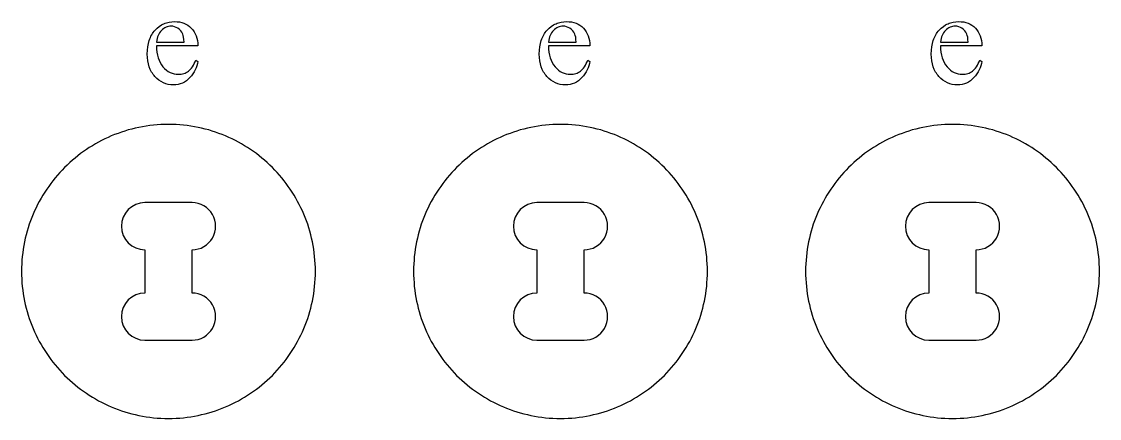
# Model space of a CAD drawing. Extents: x -27 to 581, y 232 to 579.
# Drawn here: x 475.6 to 545.9, y 553.6 to 579.5 of the extents above; entities that cross this region are included whole.
import ezdxf

# ---------------------------------------------------------------- set-up
doc = ezdxf.new("R2010")
doc.units = 0
doc.header["$MEASUREMENT"] = 0
doc.layers.get('0').update_dxf_attribs({"linetype": 'CONTINUOUS'})

msp = doc.modelspace()

# ---------------------------------------------------------------- linework, layer by layer
at = {"color": 5, "ltscale": 0.0768}
for p, q in [((486.732513, 567.690369), (483.660522, 567.690369)), ((483.660522, 558.730347), (486.732513, 558.730347))]:
    msp.add_line(p, q, dxfattribs=at)
at = {"color": 5, "ltscale": 0.076799}
for p, q in [((512.290833, 567.690369), (509.218872, 567.690369)), ((537.849182, 567.690369), (534.777222, 567.690369)), ((509.218872, 558.730347), (512.290833, 558.730347)), ((534.777222, 558.730347), (537.849182, 558.730347))]:
    msp.add_line(p, q, dxfattribs=at)
at = {"color": 5, "ltscale": 0.070399}
for p, q in [((483.660522, 564.618347), (483.660522, 561.802368)), ((486.732513, 561.802368), (486.732513, 564.618347)), ((509.218872, 564.618347), (509.218872, 561.802368)), ((512.290833, 561.802368), (512.290833, 564.618347)), ((534.777222, 564.618347), (534.777222, 561.802368)), ((537.849182, 561.802368), (537.849182, 564.618347))]:
    msp.add_line(p, q, dxfattribs=at)
at = {"color": 18}
for points in [[(484.417755, 577.905762), (484.423401, 577.694946), (484.442444, 577.49585), (484.474915, 577.308411), (484.520782, 577.13269), (484.580048, 576.968567), (484.65271, 576.816162), (484.7388, 576.675476), (484.838287, 576.546448), (484.946808, 576.430969), (485.059967, 576.330872), (485.177795, 576.246216), (485.300232, 576.17688), (485.427338, 576.123047), (485.559082, 576.084534), (485.695496, 576.061401), (485.836517, 576.053711), (485.930542, 576.057007), (486.021423, 576.066895), (486.109222, 576.083252), (486.193878, 576.106262), (486.275421, 576.135864), (486.353821, 576.171997), (486.429138, 576.214722), (486.501312, 576.263977), (486.570496, 576.321228), (486.636841, 576.387817), (486.700317, 576.463806), (486.760956, 576.549133), (486.818726, 576.643799), (486.873657, 576.747803), (486.92572, 576.861206), (486.974945, 576.984009), (487.106598, 576.899048), (487.07901, 576.755188), (487.040771, 576.614563), (486.991913, 576.477173), (486.932465, 576.343079), (486.862366, 576.21228), (486.781647, 576.084656), (486.690338, 575.960327), (486.588379, 575.839233), (486.477753, 575.727173), (486.360321, 575.630127), (486.236145, 575.547974), (486.105194, 575.480835), (485.967468, 575.428528), (485.822998, 575.391174), (485.671722, 575.368774), (485.513702, 575.361328), (485.341614, 575.369873), (485.175873, 575.395447), (485.016388, 575.43811), (484.863251, 575.497803), (484.7164, 575.574585), (484.575867, 575.668335), (484.44162, 575.779236), (484.31369, 575.907166), (484.253265, 575.976868), (484.196716, 576.0495), (484.144073, 576.125061), (484.095337, 576.203613), (484.050476, 576.285034), (484.009552, 576.369385), (483.939362, 576.546997), (483.884766, 576.736328), (483.845764, 576.937378), (483.822388, 577.150208), (483.814575, 577.374756), (483.822571, 577.617432), (483.846558, 577.846436), (483.886566, 578.061646), (483.942535, 578.263062), (483.976532, 578.358704), (484.014526, 578.450806), (484.056519, 578.539551), (484.102509, 578.624817), (484.152496, 578.706665), (484.206482, 578.785095), (484.264465, 578.860046), (484.326447, 578.93158), (484.458496, 579.0625), (484.598694, 579.175964), (484.74707, 579.271973), (484.82431, 579.313477), (484.903595, 579.350525), (484.984924, 579.38324), (485.068298, 579.411621), (485.24118, 579.455261), (485.422211, 579.481445), (485.611389, 579.490173), (485.771271, 579.483459), (485.923859, 579.463257), (486.069153, 579.429565), (486.207153, 579.382385), (486.33783, 579.321777), (486.461212, 579.247681), (486.577301, 579.160095), (486.686096, 579.059021), (486.784637, 578.946716), (486.870056, 578.825256), (486.942352, 578.694763), (487.001465, 578.555115), (487.047485, 578.406433), (487.080322, 578.248657), (487.100037, 578.081726), (487.106598, 577.905762)], [(484.417755, 578.1521), (486.218811, 578.1521), (486.205292, 578.325195), (486.185913, 578.470703), (486.160675, 578.588623), (486.129608, 578.678833), (486.070007, 578.791382), (485.997406, 578.891235), (485.911804, 578.978333), (485.813171, 579.052673), (485.706848, 579.112122), (485.598114, 579.154602), (485.487, 579.180054), (485.373505, 579.188599), (485.28653, 579.184326), (485.201874, 579.171448), (485.119537, 579.150024), (485.03952, 579.120117), (484.961853, 579.081543), (484.886475, 579.034485), (484.813446, 578.978821), (484.742706, 578.914612), (484.676788, 578.842773), (484.618073, 578.764221), (484.566589, 578.678955), (484.522369, 578.586975), (484.485352, 578.488342), (484.455597, 578.382935), (484.433075, 578.270874)], [(509.976105, 577.905762), (509.98175, 577.694946), (510.000793, 577.49585), (510.033264, 577.308411), (510.079132, 577.13269), (510.138397, 576.968567), (510.21106, 576.816162), (510.29715, 576.675476), (510.396637, 576.546448), (510.505157, 576.430969), (510.618317, 576.330872), (510.736145, 576.246216), (510.858582, 576.17688), (510.985687, 576.123047), (511.117432, 576.084534), (511.253815, 576.061401), (511.394867, 576.053711), (511.488892, 576.057007), (511.579773, 576.066895), (511.667572, 576.083252), (511.752228, 576.106262), (511.83374, 576.135864), (511.91217, 576.171997), (511.987457, 576.214722), (512.059631, 576.263977), (512.128845, 576.321228), (512.19519, 576.387817), (512.258667, 576.463806), (512.319275, 576.549133), (512.377075, 576.643799), (512.432007, 576.747803), (512.48407, 576.861206), (512.533264, 576.984009), (512.664978, 576.899048), (512.637329, 576.755188), (512.599121, 576.614563), (512.550293, 576.477173), (512.490784, 576.343079), (512.420715, 576.21228), (512.340027, 576.084656), (512.248657, 575.960327), (512.146729, 575.839233), (512.036072, 575.727173), (511.918671, 575.630127), (511.794495, 575.547974), (511.663544, 575.480835), (511.525818, 575.428528), (511.381317, 575.391174), (511.230072, 575.368774), (511.072052, 575.361328), (510.899963, 575.369873), (510.734192, 575.395447), (510.574738, 575.43811), (510.4216, 575.497803), (510.27475, 575.574585), (510.134216, 575.668335), (509.999969, 575.779236), (509.87204, 575.907166), (509.811584, 575.976868), (509.755066, 576.0495), (509.702423, 576.125061), (509.653687, 576.203613), (509.608826, 576.285034), (509.567902, 576.369385), (509.497711, 576.546997), (509.443115, 576.736328), (509.404114, 576.937378), (509.380707, 577.150208), (509.372925, 577.374756), (509.38092, 577.617432), (509.404907, 577.846436), (509.444916, 578.061646), (509.500885, 578.263062), (509.534882, 578.358704), (509.572876, 578.450806), (509.614868, 578.539551), (509.660828, 578.624817), (509.710815, 578.706665), (509.764801, 578.785095), (509.822784, 578.860046), (509.884766, 578.93158), (510.016815, 579.0625), (510.157043, 579.175964), (510.30542, 579.271973), (510.38266, 579.313477), (510.461945, 579.350525), (510.543274, 579.38324), (510.626648, 579.411621), (510.79953, 579.455261), (510.98053, 579.481445), (511.169739, 579.490173), (511.32962, 579.483459), (511.482208, 579.463257), (511.627502, 579.429565), (511.765503, 579.382385), (511.896179, 579.321777), (512.019531, 579.247681), (512.13562, 579.160095), (512.244446, 579.059021), (512.343018, 578.946716), (512.428406, 578.825256), (512.500671, 578.694763), (512.559814, 578.555115), (512.605835, 578.406433), (512.638672, 578.248657), (512.658386, 578.081726), (512.664978, 577.905762)], [(509.976105, 578.1521), (511.777161, 578.1521), (511.763641, 578.325195), (511.744263, 578.470703), (511.719025, 578.588623), (511.687958, 578.678833), (511.628357, 578.791382), (511.555756, 578.891235), (511.470123, 578.978333), (511.371521, 579.052673), (511.265167, 579.112122), (511.156464, 579.154602), (511.045349, 579.180054), (510.931854, 579.188599), (510.844879, 579.184326), (510.760223, 579.171448), (510.677887, 579.150024), (510.59787, 579.120117), (510.520203, 579.081543), (510.444824, 579.034485), (510.371796, 578.978821), (510.301056, 578.914612), (510.235138, 578.842773), (510.176422, 578.764221), (510.124939, 578.678955), (510.080719, 578.586975), (510.043701, 578.488342), (510.013947, 578.382935), (509.991394, 578.270874)], [(535.534424, 577.905762), (535.5401, 577.694946), (535.559143, 577.49585), (535.591614, 577.308411), (535.637451, 577.13269), (535.696716, 576.968567), (535.769409, 576.816162), (535.855469, 576.675476), (535.954956, 576.546448), (536.063477, 576.430969), (536.176636, 576.330872), (536.294495, 576.246216), (536.416931, 576.17688), (536.544006, 576.123047), (536.675781, 576.084534), (536.812195, 576.061401), (536.953186, 576.053711), (537.047241, 576.057007), (537.138123, 576.066895), (537.225891, 576.083252), (537.310547, 576.106262), (537.39209, 576.135864), (537.47052, 576.171997), (537.545837, 576.214722), (537.617981, 576.263977), (537.687195, 576.321228), (537.75354, 576.387817), (537.817017, 576.463806), (537.877625, 576.549133), (537.935425, 576.643799), (537.990356, 576.747803), (538.042419, 576.861206), (538.091614, 576.984009), (538.223328, 576.899048), (538.195679, 576.755188), (538.157471, 576.614563), (538.108643, 576.477173), (538.049133, 576.343079), (537.979065, 576.21228), (537.898376, 576.084656), (537.807007, 575.960327), (537.705078, 575.839233), (537.594421, 575.727173), (537.47699, 575.630127), (537.352844, 575.547974), (537.221863, 575.480835), (537.084167, 575.428528), (536.939697, 575.391174), (536.788391, 575.368774), (536.630371, 575.361328), (536.458313, 575.369873), (536.292542, 575.395447), (536.133118, 575.43811), (535.979919, 575.497803), (535.833069, 575.574585), (535.692566, 575.668335), (535.558289, 575.779236), (535.430359, 575.907166), (535.369934, 575.976868), (535.313416, 576.0495), (535.260742, 576.125061), (535.212036, 576.203613), (535.167175, 576.285034), (535.126221, 576.369385), (535.05603, 576.546997), (535.001465, 576.736328), (534.962463, 576.937378), (534.939087, 577.150208), (534.931274, 577.374756), (534.93927, 577.617432), (534.963257, 577.846436), (535.003235, 578.061646), (535.059204, 578.263062), (535.093201, 578.358704), (535.131226, 578.450806), (535.173218, 578.539551), (535.219177, 578.624817), (535.269165, 578.706665), (535.323181, 578.785095), (535.381165, 578.860046), (535.443115, 578.93158), (535.575195, 579.0625), (535.715393, 579.175964), (535.86377, 579.271973), (535.940979, 579.313477), (536.020325, 579.350525), (536.101624, 579.38324), (536.184998, 579.411621), (536.357849, 579.455261), (536.538879, 579.481445), (536.728088, 579.490173), (536.888, 579.483459), (537.040588, 579.463257), (537.185852, 579.429565), (537.323853, 579.382385), (537.454529, 579.321777), (537.577881, 579.247681), (537.69397, 579.160095), (537.802795, 579.059021), (537.901306, 578.946716), (537.986755, 578.825256), (538.059021, 578.694763), (538.118164, 578.555115), (538.164185, 578.406433), (538.197021, 578.248657), (538.216736, 578.081726), (538.223328, 577.905762)], [(535.534424, 578.1521), (537.33551, 578.1521), (537.32196, 578.325195), (537.302612, 578.470703), (537.277344, 578.588623), (537.246338, 578.678833), (537.186707, 578.791382), (537.114075, 578.891235), (537.028503, 578.978333), (536.929871, 579.052673), (536.823547, 579.112122), (536.714783, 579.154602), (536.603699, 579.180054), (536.490234, 579.188599), (536.403198, 579.184326), (536.318542, 579.171448), (536.236206, 579.150024), (536.15625, 579.120117), (536.078552, 579.081543), (536.003174, 579.034485), (535.930115, 578.978821), (535.859436, 578.914612), (535.793457, 578.842773), (535.734741, 578.764221), (535.683289, 578.678955), (535.639038, 578.586975), (535.602051, 578.488342), (535.572266, 578.382935), (535.549744, 578.270874)]]:
    msp.add_lwpolyline(points, close=True, dxfattribs=at)
at = {"color": 1}
for points in [[(494.775696, 563.209717), (494.772552, 563.456787), (494.763214, 563.702271), (494.747711, 563.946167), (494.726166, 564.188416), (494.698639, 564.428894), (494.665192, 564.667542), (494.625916, 564.904297), (494.580872, 565.139038), (494.530121, 565.371704), (494.473785, 565.602295), (494.411926, 565.830627), (494.344604, 566.056702), (494.271881, 566.280396), (494.193878, 566.501709), (494.110626, 566.720459), (494.022217, 566.936646), (493.928711, 567.150146), (493.830231, 567.360901), (493.726807, 567.568848), (493.61853, 567.773926), (493.505493, 567.976013), (493.387726, 568.17511), (493.26535, 568.371033), (493.138397, 568.563782), (493.007019, 568.753296), (492.871185, 568.939453), (492.731079, 569.122192), (492.5867, 569.301392), (492.438141, 569.477051), (492.285492, 569.649048), (492.128815, 569.817383), (491.968201, 569.981873), (491.803711, 570.142517), (491.635406, 570.299194), (491.463409, 570.451904), (491.287781, 570.600464), (491.108551, 570.744812), (490.925842, 570.884949), (490.739716, 571.020752), (490.550262, 571.152222), (490.357513, 571.279175), (490.161591, 571.40155), (489.962555, 571.519287), (489.760468, 571.632324), (489.55545, 571.740601), (489.347504, 571.844055), (489.13678, 571.942566), (488.923279, 572.036011), (488.707153, 572.124451), (488.488434, 572.207703), (488.267181, 572.285706), (488.043518, 572.358459), (487.817505, 572.425781), (487.589203, 572.487671), (487.358673, 572.544006), (487.126038, 572.594727), (486.891327, 572.639771), (486.654633, 572.679077), (486.416046, 572.712524), (486.175629, 572.740051), (485.933441, 572.761597), (485.689575, 572.7771), (485.444122, 572.786377), (485.197144, 572.789551), (484.950104, 572.786377), (484.70459, 572.7771), (484.460693, 572.761597), (484.218445, 572.740051), (483.977997, 572.712524), (483.739349, 572.679077), (483.502594, 572.639771), (483.267853, 572.594727), (483.035156, 572.544006), (482.804596, 572.487671), (482.576263, 572.425781), (482.350189, 572.358459), (482.126465, 572.285706), (481.905212, 572.207703), (481.686432, 572.124451), (481.470276, 572.036011), (481.256775, 571.942566), (481.04599, 571.844055), (480.838043, 571.740601), (480.632965, 571.632324), (480.430847, 571.519287), (480.231781, 571.40155), (480.035858, 571.279175), (479.843079, 571.152222), (479.653595, 571.020752), (479.467438, 570.884949), (479.284729, 570.744812), (479.105499, 570.600464), (478.92981, 570.451904), (478.757813, 570.299194), (478.589508, 570.142517), (478.424988, 569.981873), (478.264374, 569.817383), (478.107666, 569.649048), (477.955017, 569.477051), (477.806458, 569.301392), (477.662048, 569.122192), (477.521912, 568.939453), (477.386108, 568.753296), (477.254669, 568.563782), (477.127747, 568.371033), (477.005341, 568.17511), (476.887604, 567.976013), (476.774536, 567.773926), (476.66626, 567.568848), (476.562836, 567.360901), (476.464325, 567.150146), (476.37085, 566.936646), (476.28244, 566.720459), (476.199188, 566.501709), (476.121155, 566.280396), (476.048431, 566.056702), (475.98111, 565.830627), (475.91922, 565.602295), (475.862885, 565.371704), (475.812164, 565.139038), (475.76712, 564.904297), (475.727844, 564.667542), (475.694397, 564.428894), (475.66684, 564.188416), (475.645294, 563.946167), (475.629822, 563.702271), (475.620483, 563.456787), (475.61734, 563.209717), (475.620483, 562.962769), (475.629822, 562.717285), (475.645294, 562.47345), (475.66684, 562.231262), (475.694397, 561.990845), (475.727844, 561.752258), (475.76712, 561.515564), (475.812164, 561.280884), (475.862885, 561.048218), (475.91922, 560.817688), (475.98111, 560.589355), (476.048431, 560.363342), (476.121155, 560.139648), (476.199188, 559.918457), (476.28244, 559.699707), (476.37085, 559.483582), (476.464325, 559.270142), (476.562836, 559.059387), (476.66626, 558.85144), (476.774536, 558.646423), (476.887604, 558.444336), (477.005341, 558.2453), (477.127747, 558.049377), (477.254669, 557.856628), (477.386108, 557.667175), (477.521912, 557.481018), (477.662048, 557.29834), (477.806458, 557.119141), (477.955017, 556.943481), (478.107666, 556.771484), (478.264374, 556.603149), (478.424988, 556.438721), (478.589508, 556.278076), (478.757813, 556.121399), (478.92981, 555.96875), (479.105499, 555.82019), (479.284729, 555.675781), (479.467438, 555.535706), (479.653595, 555.399902), (479.843079, 555.268433), (480.035858, 555.141541), (480.231781, 555.019165), (480.430847, 554.901367), (480.632965, 554.78833), (480.838043, 554.680054), (481.04599, 554.57666), (481.256775, 554.478149), (481.470276, 554.384644), (481.686432, 554.296265), (481.905212, 554.213013), (482.126465, 554.13501), (482.350189, 554.062256), (482.576263, 553.994934), (482.804596, 553.933105), (483.035156, 553.876709), (483.267853, 553.82605), (483.502594, 553.781006), (483.739349, 553.741699), (483.977997, 553.708252), (484.218445, 553.680725), (484.460693, 553.65918), (484.70459, 553.643677), (484.950104, 553.634338), (485.197144, 553.631226), (485.444122, 553.634338), (485.689575, 553.643677), (485.933441, 553.65918), (486.175629, 553.680725), (486.416046, 553.708252), (486.654633, 553.741699), (486.891327, 553.781006), (487.126038, 553.82605), (487.358673, 553.876709), (487.589203, 553.933105), (487.817505, 553.994934), (488.043518, 554.062256), (488.267181, 554.13501), (488.488434, 554.213013), (488.707153, 554.296265), (488.923279, 554.384644), (489.13678, 554.478149), (489.347504, 554.57666), (489.55545, 554.680054), (489.760468, 554.78833), (489.962555, 554.901367), (490.161591, 555.019165), (490.357513, 555.141541), (490.550262, 555.268433), (490.739716, 555.399902), (490.925842, 555.535706), (491.108551, 555.675781), (491.287781, 555.82019), (491.463409, 555.96875), (491.635406, 556.121399), (491.803711, 556.278076), (491.968201, 556.438721), (492.128815, 556.603149), (492.285492, 556.771484), (492.438141, 556.943481), (492.5867, 557.119141), (492.731079, 557.29834), (492.871185, 557.481018), (493.007019, 557.667175), (493.138397, 557.856628), (493.26535, 558.049377), (493.387726, 558.2453), (493.505493, 558.444336), (493.61853, 558.646423), (493.726807, 558.85144), (493.830231, 559.059387), (493.928711, 559.270142), (494.022217, 559.483582), (494.110626, 559.699707), (494.193878, 559.918457), (494.271881, 560.139648), (494.344604, 560.363342), (494.411926, 560.589355), (494.473785, 560.817688), (494.530121, 561.048218), (494.580872, 561.280884), (494.625916, 561.515564), (494.665192, 561.752258), (494.698639, 561.990845), (494.726166, 562.231262), (494.747711, 562.47345), (494.763214, 562.717285), (494.772552, 562.962769)], [(520.334045, 563.209717), (520.330872, 563.456787), (520.321533, 563.702271), (520.306091, 563.946167), (520.284546, 564.188416), (520.256958, 564.428894), (520.223511, 564.667542), (520.184265, 564.904297), (520.139221, 565.139038), (520.088501, 565.371704), (520.032166, 565.602295), (519.970276, 565.830627), (519.902954, 566.056702), (519.8302, 566.280396), (519.752197, 566.501709), (519.668945, 566.720459), (519.580566, 566.936646), (519.487061, 567.150146), (519.38855, 567.360901), (519.285156, 567.568848), (519.17688, 567.773926), (519.063843, 567.976013), (518.946045, 568.17511), (518.823669, 568.371033), (518.696777, 568.563782), (518.565369, 568.753296), (518.429565, 568.939453), (518.289429, 569.122192), (518.14502, 569.301392), (517.99646, 569.477051), (517.843811, 569.649048), (517.687134, 569.817383), (517.52655, 569.981873), (517.362061, 570.142517), (517.193787, 570.299194), (517.02179, 570.451904), (516.84613, 570.600464), (516.66687, 570.744812), (516.484192, 570.884949), (516.298035, 571.020752), (516.108582, 571.152222), (515.915833, 571.279175), (515.71991, 571.40155), (515.520874, 571.519287), (515.318848, 571.632324), (515.11377, 571.740601), (514.905884, 571.844055), (514.695129, 571.942566), (514.481628, 572.036011), (514.265503, 572.124451), (514.046753, 572.207703), (513.825562, 572.285706), (513.601868, 572.358459), (513.375854, 572.425781), (513.147522, 572.487671), (512.916992, 572.544006), (512.684387, 572.594727), (512.449646, 572.639771), (512.212952, 572.679077), (511.974396, 572.712524), (511.733978, 572.740051), (511.491791, 572.761597), (511.247925, 572.7771), (511.002472, 572.786377), (510.755493, 572.789551), (510.508453, 572.786377), (510.262939, 572.7771), (510.019043, 572.761597), (509.776794, 572.740051), (509.536316, 572.712524), (509.297699, 572.679077), (509.060944, 572.639771), (508.826202, 572.594727), (508.593506, 572.544006), (508.362946, 572.487671), (508.134583, 572.425781), (507.908539, 572.358459), (507.684814, 572.285706), (507.463562, 572.207703), (507.244781, 572.124451), (507.028625, 572.036011), (506.815094, 571.942566), (506.60434, 571.844055), (506.396362, 571.740601), (506.191315, 571.632324), (505.989197, 571.519287), (505.790131, 571.40155), (505.594177, 571.279175), (505.401428, 571.152222), (505.211945, 571.020752), (505.025787, 570.884949), (504.843079, 570.744812), (504.663818, 570.600464), (504.488159, 570.451904), (504.316132, 570.299194), (504.147858, 570.142517), (503.983337, 569.981873), (503.822693, 569.817383), (503.666016, 569.649048), (503.513367, 569.477051), (503.364807, 569.301392), (503.220398, 569.122192), (503.080261, 568.939453), (502.944458, 568.753296), (502.813019, 568.563782), (502.686096, 568.371033), (502.56369, 568.17511), (502.445923, 567.976013), (502.332886, 567.773926), (502.224609, 567.568848), (502.121185, 567.360901), (502.022675, 567.150146), (501.929199, 566.936646), (501.84079, 566.720459), (501.757507, 566.501709), (501.679504, 566.280396), (501.606781, 566.056702), (501.539459, 565.830627), (501.47757, 565.602295), (501.421234, 565.371704), (501.370514, 565.139038), (501.32547, 564.904297), (501.286194, 564.667542), (501.252747, 564.428894), (501.225189, 564.188416), (501.203644, 563.946167), (501.188171, 563.702271), (501.178833, 563.456787), (501.17569, 563.209717), (501.178833, 562.962769), (501.188171, 562.717285), (501.203644, 562.47345), (501.225189, 562.231262), (501.252747, 561.990845), (501.286194, 561.752258), (501.32547, 561.515564), (501.370514, 561.280884), (501.421234, 561.048218), (501.47757, 560.817688), (501.539459, 560.589355), (501.606781, 560.363342), (501.679504, 560.139648), (501.757507, 559.918457), (501.84079, 559.699707), (501.929199, 559.483582), (502.022675, 559.270142), (502.121185, 559.059387), (502.224609, 558.85144), (502.332886, 558.646423), (502.445923, 558.444336), (502.56369, 558.2453), (502.686096, 558.049377), (502.813019, 557.856628), (502.944458, 557.667175), (503.080261, 557.481018), (503.220398, 557.29834), (503.364807, 557.119141), (503.513367, 556.943481), (503.666016, 556.771484), (503.822693, 556.603149), (503.983337, 556.438721), (504.147858, 556.278076), (504.316132, 556.121399), (504.488159, 555.96875), (504.663818, 555.82019), (504.843079, 555.675781), (505.025787, 555.535706), (505.211945, 555.399902), (505.401428, 555.268433), (505.594177, 555.141541), (505.790131, 555.019165), (505.989197, 554.901367), (506.191315, 554.78833), (506.396362, 554.680054), (506.60434, 554.57666), (506.815094, 554.478149), (507.028625, 554.384644), (507.244781, 554.296265), (507.463562, 554.213013), (507.684814, 554.13501), (507.908539, 554.062256), (508.134583, 553.994934), (508.362946, 553.933105), (508.593506, 553.876709), (508.826202, 553.82605), (509.060944, 553.781006), (509.297699, 553.741699), (509.536316, 553.708252), (509.776794, 553.680725), (510.019043, 553.65918), (510.262939, 553.643677), (510.508453, 553.634338), (510.755493, 553.631226), (511.002472, 553.634338), (511.247925, 553.643677), (511.491791, 553.65918), (511.733978, 553.680725), (511.974396, 553.708252), (512.212952, 553.741699), (512.449646, 553.781006), (512.684387, 553.82605), (512.916992, 553.876709), (513.147522, 553.933105), (513.375854, 553.994934), (513.601868, 554.062256), (513.825562, 554.13501), (514.046753, 554.213013), (514.265503, 554.296265), (514.481628, 554.384644), (514.695129, 554.478149), (514.905884, 554.57666), (515.11377, 554.680054), (515.318848, 554.78833), (515.520874, 554.901367), (515.71991, 555.019165), (515.915833, 555.141541), (516.108582, 555.268433), (516.298035, 555.399902), (516.484192, 555.535706), (516.66687, 555.675781), (516.84613, 555.82019), (517.02179, 555.96875), (517.193787, 556.121399), (517.362061, 556.278076), (517.52655, 556.438721), (517.687134, 556.603149), (517.843811, 556.771484), (517.99646, 556.943481), (518.14502, 557.119141), (518.289429, 557.29834), (518.429565, 557.481018), (518.565369, 557.667175), (518.696777, 557.856628), (518.823669, 558.049377), (518.946045, 558.2453), (519.063843, 558.444336), (519.17688, 558.646423), (519.285156, 558.85144), (519.38855, 559.059387), (519.487061, 559.270142), (519.580566, 559.483582), (519.668945, 559.699707), (519.752197, 559.918457), (519.8302, 560.139648), (519.902954, 560.363342), (519.970276, 560.589355), (520.032166, 560.817688), (520.088501, 561.048218), (520.139221, 561.280884), (520.184265, 561.515564), (520.223511, 561.752258), (520.256958, 561.990845), (520.284546, 562.231262), (520.306091, 562.47345), (520.321533, 562.717285), (520.330872, 562.962769)], [(545.892395, 563.209717), (545.889221, 563.456787), (545.879883, 563.702271), (545.864441, 563.946167), (545.842896, 564.188416), (545.815308, 564.428894), (545.78186, 564.667542), (545.742615, 564.904297), (545.697571, 565.139038), (545.646851, 565.371704), (545.590515, 565.602295), (545.528625, 565.830627), (545.461304, 566.056702), (545.38855, 566.280396), (545.310547, 566.501709), (545.227295, 566.720459), (545.138916, 566.936646), (545.04541, 567.150146), (544.946899, 567.360901), (544.843506, 567.568848), (544.735229, 567.773926), (544.622192, 567.976013), (544.504395, 568.17511), (544.382019, 568.371033), (544.255127, 568.563782), (544.123718, 568.753296), (543.987915, 568.939453), (543.847778, 569.122192), (543.703369, 569.301392), (543.55481, 569.477051), (543.402161, 569.649048), (543.245483, 569.817383), (543.0849, 569.981873), (542.92041, 570.142517), (542.752136, 570.299194), (542.580078, 570.451904), (542.40448, 570.600464), (542.22522, 570.744812), (542.042542, 570.884949), (541.856384, 571.020752), (541.666931, 571.152222), (541.474182, 571.279175), (541.278259, 571.40155), (541.079224, 571.519287), (540.877197, 571.632324), (540.672119, 571.740601), (540.464172, 571.844055), (540.253479, 571.942566), (540.039978, 572.036011), (539.823853, 572.124451), (539.605103, 572.207703), (539.383911, 572.285706), (539.160217, 572.358459), (538.934204, 572.425781), (538.705872, 572.487671), (538.475342, 572.544006), (538.242737, 572.594727), (538.007996, 572.639771), (537.771301, 572.679077), (537.532715, 572.712524), (537.292297, 572.740051), (537.05011, 572.761597), (536.806274, 572.7771), (536.560852, 572.786377), (536.313843, 572.789551), (536.066772, 572.786377), (535.821289, 572.7771), (535.577393, 572.761597), (535.335144, 572.740051), (535.094666, 572.712524), (534.856018, 572.679077), (534.619324, 572.639771), (534.384521, 572.594727), (534.151855, 572.544006), (533.921265, 572.487671), (533.692932, 572.425781), (533.466858, 572.358459), (533.243164, 572.285706), (533.021912, 572.207703), (532.803162, 572.124451), (532.586975, 572.036011), (532.373474, 571.942566), (532.162659, 571.844055), (531.954712, 571.740601), (531.749634, 571.632324), (531.547546, 571.519287), (531.348511, 571.40155), (531.152527, 571.279175), (530.959778, 571.152222), (530.770264, 571.020752), (530.584167, 570.884949), (530.401428, 570.744812), (530.222168, 570.600464), (530.046509, 570.451904), (529.874512, 570.299194), (529.706177, 570.142517), (529.541687, 569.981873), (529.381042, 569.817383), (529.224365, 569.649048), (529.071716, 569.477051), (528.923157, 569.301392), (528.778748, 569.122192), (528.638611, 568.939453), (528.502808, 568.753296), (528.371399, 568.563782), (528.244446, 568.371033), (528.12207, 568.17511), (528.004272, 567.976013), (527.891235, 567.773926), (527.782959, 567.568848), (527.679504, 567.360901), (527.580994, 567.150146), (527.487549, 566.936646), (527.399109, 566.720459), (527.315857, 566.501709), (527.237854, 566.280396), (527.1651, 566.056702), (527.097778, 565.830627), (527.03595, 565.602295), (526.979614, 565.371704), (526.928833, 565.139038), (526.883789, 564.904297), (526.844543, 564.667542), (526.811096, 564.428894), (526.783569, 564.188416), (526.762024, 563.946167), (526.746521, 563.702271), (526.737183, 563.456787), (526.734009, 563.209717), (526.737183, 562.962769), (526.746521, 562.717285), (526.762024, 562.47345), (526.783569, 562.231262), (526.811096, 561.990845), (526.844543, 561.752258), (526.883789, 561.515564), (526.928833, 561.280884), (526.979614, 561.048218), (527.03595, 560.817688), (527.097778, 560.589355), (527.1651, 560.363342), (527.237854, 560.139648), (527.315857, 559.918457), (527.399109, 559.699707), (527.487549, 559.483582), (527.580994, 559.270142), (527.679504, 559.059387), (527.782959, 558.85144), (527.891235, 558.646423), (528.004272, 558.444336), (528.12207, 558.2453), (528.244446, 558.049377), (528.371399, 557.856628), (528.502808, 557.667175), (528.638611, 557.481018), (528.778748, 557.29834), (528.923157, 557.119141), (529.071716, 556.943481), (529.224365, 556.771484), (529.381042, 556.603149), (529.541687, 556.438721), (529.706177, 556.278076), (529.874512, 556.121399), (530.046509, 555.96875), (530.222168, 555.82019), (530.401428, 555.675781), (530.584167, 555.535706), (530.770264, 555.399902), (530.959778, 555.268433), (531.152527, 555.141541), (531.348511, 555.019165), (531.547546, 554.901367), (531.749634, 554.78833), (531.954712, 554.680054), (532.162659, 554.57666), (532.373474, 554.478149), (532.586975, 554.384644), (532.803162, 554.296265), (533.021912, 554.213013), (533.243164, 554.13501), (533.466858, 554.062256), (533.692932, 553.994934), (533.921265, 553.933105), (534.151855, 553.876709), (534.384521, 553.82605), (534.619324, 553.781006), (534.856018, 553.741699), (535.094666, 553.708252), (535.335144, 553.680725), (535.577393, 553.65918), (535.821289, 553.643677), (536.066772, 553.634338), (536.313843, 553.631226), (536.560852, 553.634338), (536.806274, 553.643677), (537.05011, 553.65918), (537.292297, 553.680725), (537.532715, 553.708252), (537.771301, 553.741699), (538.007996, 553.781006), (538.242737, 553.82605), (538.475342, 553.876709), (538.705872, 553.933105), (538.934204, 553.994934), (539.160217, 554.062256), (539.383911, 554.13501), (539.605103, 554.213013), (539.823853, 554.296265), (540.039978, 554.384644), (540.253479, 554.478149), (540.464172, 554.57666), (540.672119, 554.680054), (540.877197, 554.78833), (541.079224, 554.901367), (541.278259, 555.019165), (541.474182, 555.141541), (541.666931, 555.268433), (541.856384, 555.399902), (542.042542, 555.535706), (542.22522, 555.675781), (542.40448, 555.82019), (542.580078, 555.96875), (542.752136, 556.121399), (542.92041, 556.278076), (543.0849, 556.438721), (543.245483, 556.603149), (543.402161, 556.771484), (543.55481, 556.943481), (543.703369, 557.119141), (543.847778, 557.29834), (543.987915, 557.481018), (544.123718, 557.667175), (544.255127, 557.856628), (544.382019, 558.049377), (544.504395, 558.2453), (544.622192, 558.444336), (544.735229, 558.646423), (544.843506, 558.85144), (544.946899, 559.059387), (545.04541, 559.270142), (545.138916, 559.483582), (545.227295, 559.699707), (545.310547, 559.918457), (545.38855, 560.139648), (545.461304, 560.363342), (545.528625, 560.589355), (545.590515, 560.817688), (545.646851, 561.048218), (545.697571, 561.280884), (545.742615, 561.515564), (545.78186, 561.752258), (545.815308, 561.990845), (545.842896, 562.231262), (545.864441, 562.47345), (545.879883, 562.717285), (545.889221, 562.962769)]]:
    msp.add_lwpolyline(points, close=True, dxfattribs=at)
at = {"color": 5}
for centre, start, end in [((483.660522, 566.154358), 90.000003, 270.000001), ((486.732513, 566.154358), 270.000001, 450.000003), ((509.218872, 566.154358), 90.000003, 270.000001), ((512.290833, 566.154358), 270.000001, 450.000003), ((534.777222, 566.154358), 90.000003, 270.000001), ((537.849182, 566.154358), 270.000001, 450.000003), ((483.660522, 560.266357), 90.000003, 270.000001), ((486.732513, 560.266357), 270.000001, 450.000003), ((509.218872, 560.266357), 90.000003, 270.000001), ((512.290833, 560.266357), 270.000001, 450.000003), ((534.777222, 560.266357), 90.000003, 270.000001), ((537.849182, 560.266357), 270.000001, 450.000003)]:
    msp.add_arc(centre, 1.536, start, end, dxfattribs=at)

doc.saveas('drawing.dxf')
